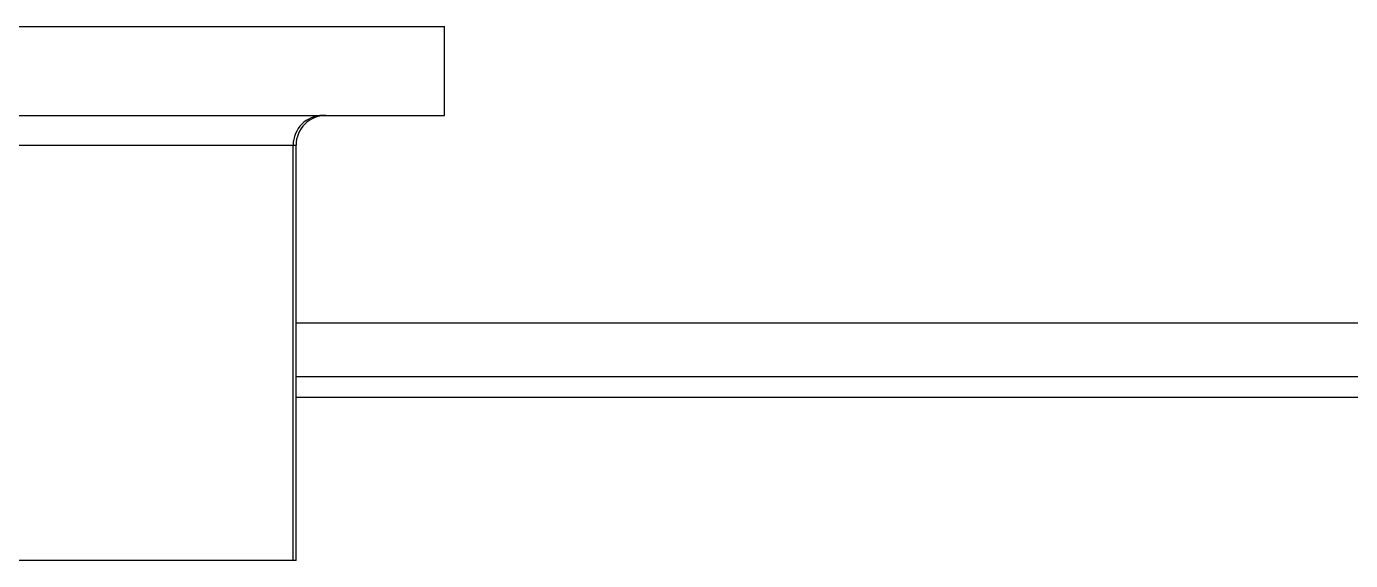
# Model space of a CAD drawing. Header units: millimetres. Extents: x -2889 to 8174, y 2447 to 8478.
# Drawn here: x 2684.75 to 2689.212, y 3455.52 to 3457.32 of the extents above; entities that cross this region are included whole.
import ezdxf

# ---------------------------------------------------------------- set-up
doc = ezdxf.new("R2010")
doc.units = ezdxf.units.MM

msp = doc.modelspace()

# ---------------------------------------------------------------- linework, layer by layer
at = {"color": 7, "linetype": 'Continuous', "lineweight": 25}
for p, q in [((2683.1587, 3457.3195), (2686.1587, 3457.3195)), ((2686.1587, 3457.0195), (2686.1587, 3457.3195)), ((2683.1587, 3457.0195), (2686.1587, 3457.0195)), ((2685.649, 3455.5195), (2685.649, 3456.9195)), ((2685.649, 3455.5195), (2685.649, 3456.9195)), ((2685.6587, 3455.5195), (2685.6587, 3456.9195)), ((2685.6587, 3455.5195), (2685.6587, 3456.9195)), ((2705.6587, 3456.3195), (2685.6587, 3456.3195)), ((2707.3387, 3456.0695), (2685.6587, 3456.0695)), ((2685.649, 3455.5195), (2684.649, 3455.5195)), ((2685.6587, 3455.5195), (2685.649, 3455.5195))]:
    msp.add_line(p, q, dxfattribs=at)
at = {"color": 8, "linetype": 'Continuous', "lineweight": 25}
for p, q in [((2684.649, 3456.9195), (2685.649, 3456.9195)), ((2685.649, 3456.9195), (2685.6587, 3456.9195)), ((2685.6587, 3456.1395), (2707.3387, 3456.1395))]:
    msp.add_line(p, q, dxfattribs=at)
at = {"color": 7, "linetype": 'Continuous', "lineweight": 25}
for centre in [(2685.749, 3456.9195), (2685.7587, 3456.9195)]:
    msp.add_arc(centre, 0.1, 90, 180, dxfattribs=at)

doc.saveas('drawing.dxf')
